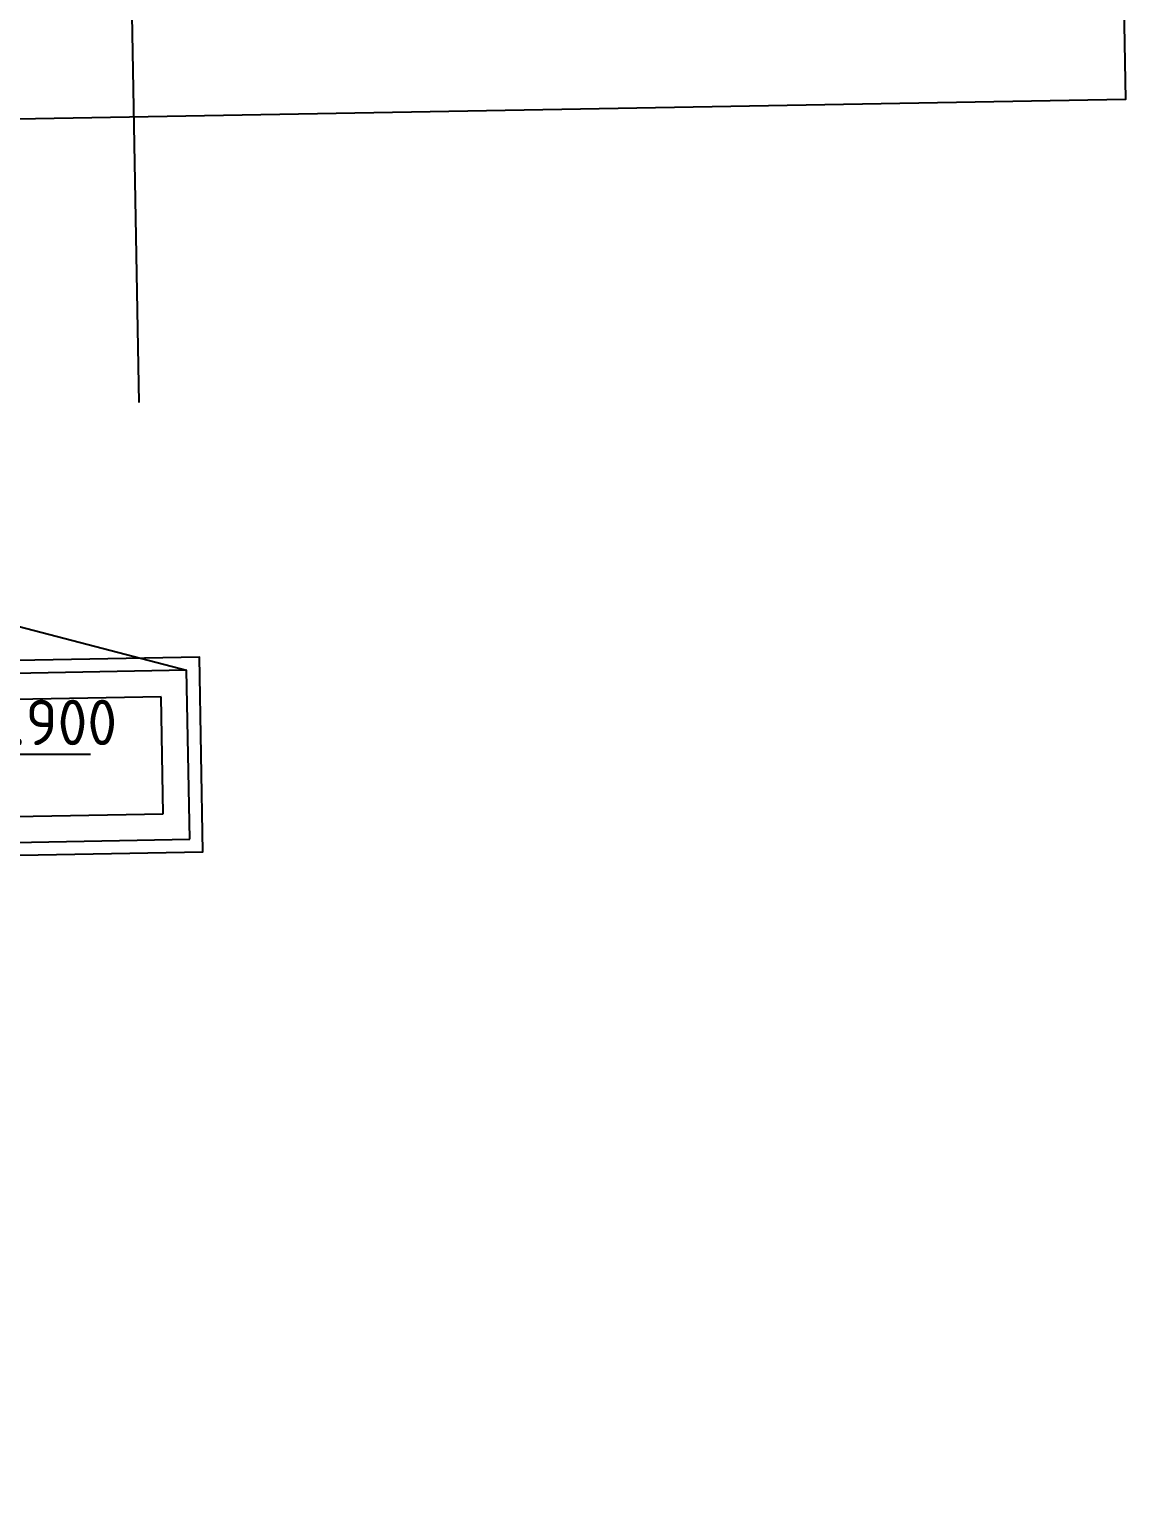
# Model space of a CAD drawing. Extents: x 512858 to 514372, y -232486 to -231710.
# Drawn here: x 513211.45 to 513219.89, y -231940.27 to -231928.94 of the extents above; entities that cross this region are included whole.
import ezdxf

# ---------------------------------------------------------------- set-up
doc = ezdxf.new("R2010")
doc.units = 0
doc.header["$LTSCALE"] = 1000
doc.linetypes.add('__DASH', pattern=[0.35, 0.25, -0.1])
doc.linetypes.add('CACHE2', pattern=[0.1875, 0.125, -0.0625])
doc.layers.get('0').update_dxf_attribs({"color": 252})
for name, color, linetype in [('1-看线', 253, 'Continuous'), ('A-ANNO-100-DIM-E', 253, 'Continuous'), ('A-ANNO-100-SYMB', 253, 'Continuous'), ('A-STR-CONC-E', 253, 'Continuous'), ('A-STR-CONC-H', 253, 'Continuous'), ('PUB_TEXT', 252, 'Continuous'), ('降板', 253, 'Continuous')]:
    doc.layers.add(name, color=color, linetype=linetype)
doc.styles.add('TYDG_02', font='TSSDENG.shx', dxfattribs={"width": 0.8, "bigfont": 'hztxt.shx'})

# ---------------------------------------------------------------- blocks, each defined once
blk = doc.blocks.new('1新693fwy')
at = {"layer": '1-看线', "elevation": 0}
blk.add_lwpolyline([(-65015, 39021), (-65256, 52540), (-22843, 53298), (-22591, 39200), (-45007, 38800), (-44823, 28511), (-50523, 28409)], dxfattribs=at)
blk = doc.blocks.new('1新83A$C5DA851EE')
blk.add_blockref('1新693fwy', (0, 0))

msp = doc.modelspace()

# ---------------------------------------------------------------- linework, layer by layer
at = {"layer": 'A-ANNO-100-DIM-E', "color": 252}
msp.add_line((513210.423, -231934.52), (513211.923, -231934.52), dxfattribs=at)
at = {"layer": 'A-ANNO-100-SYMB', "color": 252}
msp.add_lwpolyline([(513211.976, -231913.987), (513212.133, -231922.787), (513212.344, -231922.86), (513211.926, -231922.941), (513212.137, -231923.012), (513212.294, -231931.812)], dxfattribs=at)
at = {"layer": 'A-STR-CONC-E', "color": 252}
msp.add_lwpolyline([(513209.688, -231935.328), (513212.787, -231935.272), (513212.761, -231933.772), (513209.661, -231933.828)], dxfattribs=at)
at = {"layer": 'A-STR-CONC-H', "color": 252, "linetype": '__DASH'}
for points in [[(513212.662, -231933.874), (513209.463, -231933.931), (513209.486, -231935.231), (513212.686, -231935.174)], [(513212.466, -231934.078), (513209.466, -231934.131), (513209.483, -231935.031), (513212.482, -231934.978)]]:
    msp.add_lwpolyline(points, close=True, dxfattribs=at)
at = {"layer": '降板', "color": 252, "linetype": 'CACHE2', "ltscale": 2, "elevation": 0}
msp.add_lwpolyline([(513195.26, -231929.32), (513212.662, -231933.874)], dxfattribs=at)

# ---------------------------------------------------------------- block references
at = {"color": 252, "xscale": 0.001, "yscale": 0.001, "zscale": 0.001}
msp.add_blockref('1新83A$C5DA851EE', (513242.478, -231968.68), dxfattribs=at)

# ---------------------------------------------------------------- texts
at = {"layer": 'PUB_TEXT', "color": 253, "style": 'TYDG_02'}
msp.add_text('10.900', height=0.35, dxfattribs=at).set_placement((513210.93, -231934.45))

doc.saveas('drawing.dxf')
